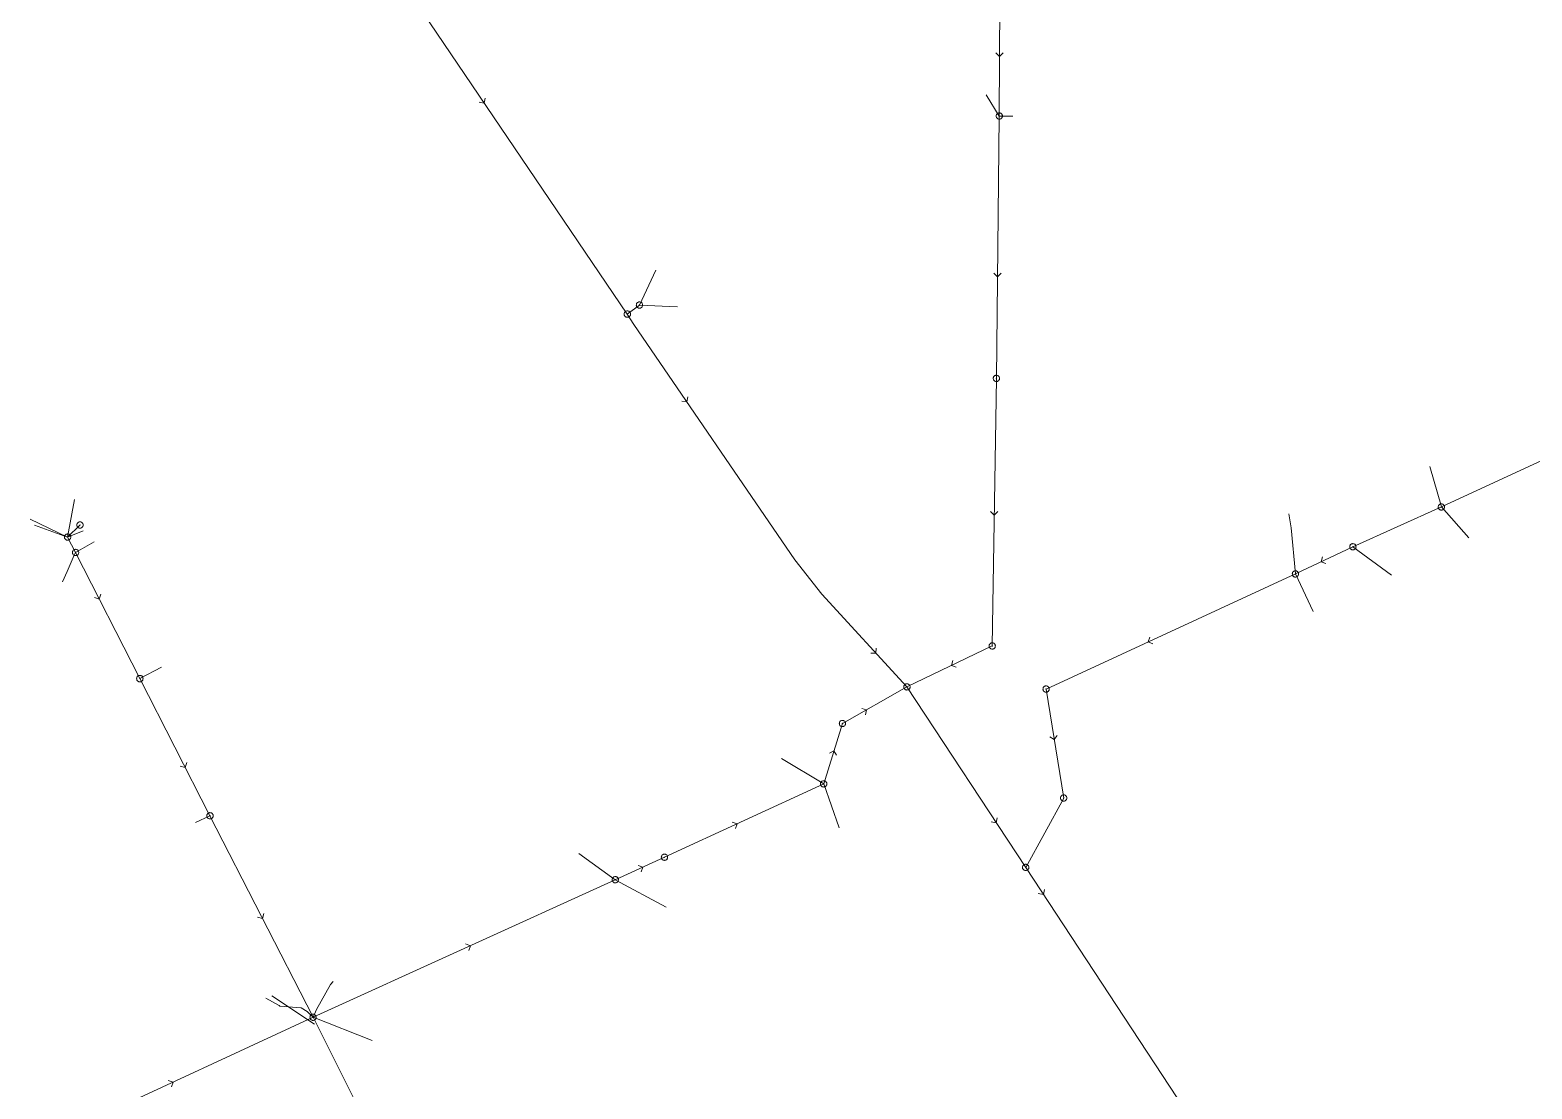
# Model space of a CAD drawing. Header units: metres. Extents: x 25504150 to 25508618, y 6694193 to 6702753.
# Drawn here: x 25504600.5 to 25504819.1, y 6698758.8 to 6698913 of the extents above; entities that cross this region are included whole.
import ezdxf

# ---------------------------------------------------------------- set-up
doc = ezdxf.new("R2010")
doc.units = ezdxf.units.M
for name, pattern in [('Sewer_node', [0]), ('Viemariputket', [0]), ('Viemarivarusteet', [0])]:
    doc.linetypes.add(name, pattern=pattern)
for name, color, linetype, lineweight in [('Sewer_node', 7, 'Sewer_node', 0), ('Viemariputket', 7, 'Viemariputket', 0), ('Viemarivarusteet', 7, 'Viemarivarusteet', 0)]:
    doc.layers.add(name, color=color, linetype=linetype, lineweight=lineweight)

msp = doc.modelspace()

# ---------------------------------------------------------------- linework, layer by layer
at = {"layer": 'Sewer_node', "color": 46, "linetype": 'Continuous', "true_color": 0x7f5f00, "flags": 128}
for points in [[(25504741.12, 6698909.64), (25504741.66, 6698909.12), (25504742.18, 6698909.65)], [(25504665.91, 6698902.48), (25504666.65, 6698902.34), (25504666.79, 6698903.07)], [(25504740.81, 6698877.55), (25504741.35, 6698877.03), (25504741.87, 6698877.55)], [(25504695.41, 6698858.94), (25504696.15, 6698858.82), (25504696.28, 6698859.55)], [(25504740.34, 6698842.85), (25504740.88, 6698842.33), (25504741.4, 6698842.85)], [(25504788.67, 6698836.26), (25504788.44, 6698835.54), (25504789.14, 6698835.31)], [(25504609.9, 6698830.33), (25504610.62, 6698830.12), (25504610.84, 6698830.83)], [(25504763.5, 6698824.58), (25504763.26, 6698823.87), (25504763.96, 6698823.62)], [(25504722.91, 6698822.26), (25504723.66, 6698822.25), (25504723.68, 6698822.99)], [(25504734.86, 6698821.15), (25504734.64, 6698820.44), (25504735.34, 6698820.2)], [(25504722.12, 6698813.28), (25504722.3, 6698814.01), (25504721.59, 6698814.19)], [(25504748.98, 6698810.08), (25504749.6, 6698809.66), (25504750.03, 6698810.26)], [(25504717.91, 6698807.37), (25504717.54, 6698808.02), (25504716.89, 6698807.67)], [(25504622.41, 6698805.81), (25504623.13, 6698805.6), (25504623.35, 6698806.31)], [(25504740.43, 6698797.69), (25504741.17, 6698797.56), (25504741.31, 6698798.28)], [(25504703.2, 6698796.69), (25504703.44, 6698797.4), (25504702.74, 6698797.65)], [(25504689.5, 6698790.38), (25504689.74, 6698791.09), (25504689.04, 6698791.34)], [(25504747.29, 6698787.26), (25504748.03, 6698787.12), (25504748.17, 6698787.85)], [(25504633.66, 6698783.82), (25504634.37, 6698783.61), (25504634.59, 6698784.32)], [(25504664.4, 6698778.94), (25504664.64, 6698779.65), (25504663.94, 6698779.9)], [(25504621.11, 6698759.08), (25504621.35, 6698759.79), (25504620.65, 6698760.03)]]:
    msp.add_lwpolyline(points, dxfattribs=at)
for points, elevation in [([(25504742.07, 6698900.45), (25504742.06, 6698900.52), (25504742.05, 6698900.59), (25504742.02, 6698900.66), (25504741.98, 6698900.72), (25504741.94, 6698900.78), (25504741.88, 6698900.82), (25504741.82, 6698900.86), (25504741.75, 6698900.89), (25504741.68, 6698900.9), (25504741.61, 6698900.91), (25504741.54, 6698900.9), (25504741.47, 6698900.89), (25504741.4, 6698900.86), (25504741.34, 6698900.82), (25504741.28, 6698900.78), (25504741.24, 6698900.72), (25504741.2, 6698900.66), (25504741.17, 6698900.59), (25504741.16, 6698900.52), (25504741.15, 6698900.45), (25504741.16, 6698900.38), (25504741.17, 6698900.31), (25504741.2, 6698900.24), (25504741.24, 6698900.18), (25504741.28, 6698900.12), (25504741.34, 6698900.08), (25504741.4, 6698900.04), (25504741.47, 6698900.01), (25504741.54, 6698900), (25504741.61, 6698899.99), (25504741.68, 6698900), (25504741.75, 6698900.01), (25504741.82, 6698900.04), (25504741.88, 6698900.08), (25504741.94, 6698900.12), (25504741.98, 6698900.18), (25504742.02, 6698900.24), (25504742.05, 6698900.31), (25504742.06, 6698900.38)], 43.02), ([(25504689.7, 6698872.93), (25504689.69, 6698873), (25504689.68, 6698873.07), (25504689.65, 6698873.14), (25504689.61, 6698873.2), (25504689.57, 6698873.26), (25504689.51, 6698873.3), (25504689.45, 6698873.34), (25504689.38, 6698873.37), (25504689.31, 6698873.38), (25504689.24, 6698873.39), (25504689.17, 6698873.38), (25504689.1, 6698873.37), (25504689.03, 6698873.34), (25504688.97, 6698873.3), (25504688.91, 6698873.26), (25504688.87, 6698873.2), (25504688.83, 6698873.14), (25504688.8, 6698873.07), (25504688.79, 6698873), (25504688.78, 6698872.93), (25504688.79, 6698872.86), (25504688.8, 6698872.79), (25504688.83, 6698872.72), (25504688.87, 6698872.66), (25504688.91, 6698872.6), (25504688.97, 6698872.56), (25504689.03, 6698872.52), (25504689.1, 6698872.49), (25504689.17, 6698872.48), (25504689.24, 6698872.47), (25504689.31, 6698872.48), (25504689.38, 6698872.49), (25504689.45, 6698872.52), (25504689.51, 6698872.56), (25504689.57, 6698872.6), (25504689.61, 6698872.66), (25504689.65, 6698872.72), (25504689.68, 6698872.79), (25504689.69, 6698872.86)], 40.26), ([(25504741.65, 6698862.25), (25504741.64, 6698862.32), (25504741.63, 6698862.39), (25504741.6, 6698862.46), (25504741.56, 6698862.52), (25504741.52, 6698862.58), (25504741.46, 6698862.62), (25504741.4, 6698862.66), (25504741.33, 6698862.69), (25504741.26, 6698862.7), (25504741.19, 6698862.71), (25504741.12, 6698862.7), (25504741.05, 6698862.69), (25504740.98, 6698862.66), (25504740.92, 6698862.62), (25504740.86, 6698862.58), (25504740.82, 6698862.52), (25504740.78, 6698862.46), (25504740.75, 6698862.39), (25504740.74, 6698862.32), (25504740.73, 6698862.25), (25504740.74, 6698862.18), (25504740.75, 6698862.11), (25504740.78, 6698862.04), (25504740.82, 6698861.98), (25504740.86, 6698861.92), (25504740.92, 6698861.88), (25504740.98, 6698861.84), (25504741.05, 6698861.81), (25504741.12, 6698861.8), (25504741.19, 6698861.79), (25504741.26, 6698861.8), (25504741.33, 6698861.81), (25504741.4, 6698861.84), (25504741.46, 6698861.88), (25504741.52, 6698861.92), (25504741.56, 6698861.98), (25504741.6, 6698862.04), (25504741.63, 6698862.11), (25504741.64, 6698862.18)], 41.54), ([(25504806.41, 6698843.53), (25504806.4, 6698843.6), (25504806.39, 6698843.67), (25504806.36, 6698843.74), (25504806.32, 6698843.8), (25504806.28, 6698843.86), (25504806.22, 6698843.9), (25504806.16, 6698843.94), (25504806.09, 6698843.97), (25504806.02, 6698843.98), (25504805.95, 6698843.99), (25504805.88, 6698843.98), (25504805.81, 6698843.97), (25504805.74, 6698843.94), (25504805.68, 6698843.9), (25504805.62, 6698843.86), (25504805.58, 6698843.8), (25504805.54, 6698843.74), (25504805.51, 6698843.67), (25504805.5, 6698843.6), (25504805.49, 6698843.53), (25504805.5, 6698843.46), (25504805.51, 6698843.39), (25504805.54, 6698843.32), (25504805.58, 6698843.26), (25504805.62, 6698843.2), (25504805.68, 6698843.16), (25504805.74, 6698843.12), (25504805.81, 6698843.09), (25504805.88, 6698843.08), (25504805.95, 6698843.07), (25504806.02, 6698843.08), (25504806.09, 6698843.09), (25504806.16, 6698843.12), (25504806.22, 6698843.16), (25504806.28, 6698843.2), (25504806.32, 6698843.26), (25504806.36, 6698843.32), (25504806.39, 6698843.39), (25504806.4, 6698843.46)], 42.23), ([(25504606.47, 6698839.14), (25504606.46, 6698839.21), (25504606.45, 6698839.28), (25504606.42, 6698839.35), (25504606.38, 6698839.41), (25504606.34, 6698839.47), (25504606.28, 6698839.51), (25504606.22, 6698839.55), (25504606.15, 6698839.58), (25504606.08, 6698839.59), (25504606.01, 6698839.6), (25504605.94, 6698839.59), (25504605.87, 6698839.58), (25504605.8, 6698839.55), (25504605.74, 6698839.51), (25504605.68, 6698839.47), (25504605.64, 6698839.41), (25504605.6, 6698839.35), (25504605.57, 6698839.28), (25504605.56, 6698839.21), (25504605.55, 6698839.14), (25504605.56, 6698839.07), (25504605.57, 6698839), (25504605.6, 6698838.93), (25504605.64, 6698838.87), (25504605.68, 6698838.81), (25504605.74, 6698838.77), (25504605.8, 6698838.73), (25504605.87, 6698838.7), (25504605.94, 6698838.69), (25504606.01, 6698838.68), (25504606.08, 6698838.69), (25504606.15, 6698838.7), (25504606.22, 6698838.73), (25504606.28, 6698838.77), (25504606.34, 6698838.81), (25504606.38, 6698838.87), (25504606.42, 6698838.93), (25504606.45, 6698839), (25504606.46, 6698839.07)], 41.95), ([(25504608.27, 6698840.9), (25504608.26, 6698840.97), (25504608.25, 6698841.04), (25504608.22, 6698841.11), (25504608.18, 6698841.17), (25504608.14, 6698841.23), (25504608.08, 6698841.27), (25504608.02, 6698841.31), (25504607.95, 6698841.34), (25504607.88, 6698841.35), (25504607.81, 6698841.36), (25504607.74, 6698841.35), (25504607.67, 6698841.34), (25504607.6, 6698841.31), (25504607.54, 6698841.27), (25504607.48, 6698841.23), (25504607.44, 6698841.17), (25504607.4, 6698841.11), (25504607.37, 6698841.04), (25504607.36, 6698840.97), (25504607.35, 6698840.9), (25504607.36, 6698840.83), (25504607.37, 6698840.76), (25504607.4, 6698840.69), (25504607.44, 6698840.63), (25504607.48, 6698840.57), (25504607.54, 6698840.53), (25504607.6, 6698840.49), (25504607.67, 6698840.46), (25504607.74, 6698840.45), (25504607.81, 6698840.44), (25504607.88, 6698840.45), (25504607.95, 6698840.46), (25504608.02, 6698840.49), (25504608.08, 6698840.53), (25504608.14, 6698840.57), (25504608.18, 6698840.63), (25504608.22, 6698840.69), (25504608.25, 6698840.76), (25504608.26, 6698840.83)], 41.9), ([(25504607.63, 6698836.9), (25504607.62, 6698836.97), (25504607.61, 6698837.04), (25504607.58, 6698837.11), (25504607.54, 6698837.17), (25504607.5, 6698837.23), (25504607.44, 6698837.27), (25504607.38, 6698837.31), (25504607.31, 6698837.34), (25504607.24, 6698837.35), (25504607.17, 6698837.36), (25504607.1, 6698837.35), (25504607.03, 6698837.34), (25504606.96, 6698837.31), (25504606.9, 6698837.27), (25504606.84, 6698837.23), (25504606.8, 6698837.17), (25504606.76, 6698837.11), (25504606.73, 6698837.04), (25504606.72, 6698836.97), (25504606.71, 6698836.9), (25504606.72, 6698836.83), (25504606.73, 6698836.76), (25504606.76, 6698836.69), (25504606.8, 6698836.63), (25504606.84, 6698836.57), (25504606.9, 6698836.53), (25504606.96, 6698836.49), (25504607.03, 6698836.46), (25504607.1, 6698836.45), (25504607.17, 6698836.44), (25504607.24, 6698836.45), (25504607.31, 6698836.46), (25504607.38, 6698836.49), (25504607.44, 6698836.53), (25504607.5, 6698836.57), (25504607.54, 6698836.63), (25504607.58, 6698836.69), (25504607.61, 6698836.76), (25504607.62, 6698836.83)], 41.96), ([(25504793.53, 6698837.73), (25504793.52, 6698837.8), (25504793.51, 6698837.87), (25504793.48, 6698837.94), (25504793.44, 6698838), (25504793.4, 6698838.06), (25504793.34, 6698838.1), (25504793.28, 6698838.14), (25504793.21, 6698838.17), (25504793.14, 6698838.18), (25504793.07, 6698838.19), (25504793, 6698838.18), (25504792.93, 6698838.17), (25504792.86, 6698838.14), (25504792.8, 6698838.1), (25504792.74, 6698838.06), (25504792.7, 6698838), (25504792.66, 6698837.94), (25504792.63, 6698837.87), (25504792.62, 6698837.8), (25504792.61, 6698837.73), (25504792.62, 6698837.66), (25504792.63, 6698837.59), (25504792.66, 6698837.52), (25504792.7, 6698837.46), (25504792.74, 6698837.4), (25504792.8, 6698837.36), (25504792.86, 6698837.32), (25504792.93, 6698837.29), (25504793, 6698837.28), (25504793.07, 6698837.27), (25504793.14, 6698837.28), (25504793.21, 6698837.29), (25504793.28, 6698837.32), (25504793.34, 6698837.36), (25504793.4, 6698837.4), (25504793.44, 6698837.46), (25504793.48, 6698837.52), (25504793.51, 6698837.59), (25504793.52, 6698837.66)], 41.71), ([(25504785.17, 6698833.78), (25504785.16, 6698833.85), (25504785.15, 6698833.92), (25504785.12, 6698833.99), (25504785.08, 6698834.05), (25504785.04, 6698834.11), (25504784.98, 6698834.15), (25504784.92, 6698834.19), (25504784.85, 6698834.22), (25504784.78, 6698834.23), (25504784.71, 6698834.24), (25504784.64, 6698834.23), (25504784.57, 6698834.22), (25504784.5, 6698834.19), (25504784.44, 6698834.15), (25504784.38, 6698834.11), (25504784.34, 6698834.05), (25504784.3, 6698833.99), (25504784.27, 6698833.92), (25504784.26, 6698833.85), (25504784.25, 6698833.78), (25504784.26, 6698833.71), (25504784.27, 6698833.64), (25504784.3, 6698833.57), (25504784.34, 6698833.51), (25504784.38, 6698833.45), (25504784.44, 6698833.41), (25504784.5, 6698833.37), (25504784.57, 6698833.34), (25504784.64, 6698833.33), (25504784.71, 6698833.32), (25504784.78, 6698833.33), (25504784.85, 6698833.34), (25504784.92, 6698833.37), (25504784.98, 6698833.41), (25504785.04, 6698833.45), (25504785.08, 6698833.51), (25504785.12, 6698833.57), (25504785.15, 6698833.64), (25504785.16, 6698833.71)], 41.45), ([(25504616.99, 6698818.54), (25504616.98, 6698818.61), (25504616.97, 6698818.69), (25504616.94, 6698818.75), (25504616.9, 6698818.82), (25504616.85, 6698818.87), (25504616.8, 6698818.92), (25504616.73, 6698818.96), (25504616.67, 6698818.99), (25504616.59, 6698819), (25504616.52, 6698819.01), (25504616.45, 6698819), (25504616.37, 6698818.99), (25504616.31, 6698818.96), (25504616.24, 6698818.92), (25504616.19, 6698818.87), (25504616.14, 6698818.82), (25504616.1, 6698818.75), (25504616.07, 6698818.69), (25504616.06, 6698818.61), (25504616.05, 6698818.54), (25504616.06, 6698818.47), (25504616.07, 6698818.39), (25504616.1, 6698818.33), (25504616.14, 6698818.26), (25504616.19, 6698818.21), (25504616.24, 6698818.16), (25504616.31, 6698818.12), (25504616.37, 6698818.09), (25504616.45, 6698818.08), (25504616.52, 6698818.07), (25504616.59, 6698818.08), (25504616.67, 6698818.09), (25504616.73, 6698818.12), (25504616.8, 6698818.16), (25504616.85, 6698818.21), (25504616.9, 6698818.26), (25504616.94, 6698818.33), (25504616.97, 6698818.39), (25504616.98, 6698818.47)], 41.68), ([(25504728.63, 6698817.33), (25504728.62, 6698817.4), (25504728.61, 6698817.47), (25504728.58, 6698817.54), (25504728.54, 6698817.6), (25504728.5, 6698817.66), (25504728.44, 6698817.7), (25504728.38, 6698817.74), (25504728.31, 6698817.77), (25504728.24, 6698817.78), (25504728.17, 6698817.79), (25504728.1, 6698817.78), (25504728.03, 6698817.77), (25504727.96, 6698817.74), (25504727.9, 6698817.7), (25504727.84, 6698817.66), (25504727.8, 6698817.6), (25504727.76, 6698817.54), (25504727.73, 6698817.47), (25504727.72, 6698817.4), (25504727.71, 6698817.33), (25504727.72, 6698817.26), (25504727.73, 6698817.19), (25504727.76, 6698817.12), (25504727.8, 6698817.06), (25504727.84, 6698817), (25504727.9, 6698816.96), (25504727.96, 6698816.92), (25504728.03, 6698816.89), (25504728.1, 6698816.88), (25504728.17, 6698816.87), (25504728.24, 6698816.88), (25504728.31, 6698816.89), (25504728.38, 6698816.92), (25504728.44, 6698816.96), (25504728.5, 6698817), (25504728.54, 6698817.06), (25504728.58, 6698817.12), (25504728.61, 6698817.19), (25504728.62, 6698817.26)], 38.05), ([(25504748.88, 6698817.01), (25504748.87, 6698817.08), (25504748.86, 6698817.15), (25504748.83, 6698817.22), (25504748.79, 6698817.28), (25504748.75, 6698817.34), (25504748.69, 6698817.38), (25504748.63, 6698817.42), (25504748.56, 6698817.45), (25504748.49, 6698817.46), (25504748.42, 6698817.47), (25504748.35, 6698817.46), (25504748.28, 6698817.45), (25504748.21, 6698817.42), (25504748.15, 6698817.38), (25504748.09, 6698817.34), (25504748.05, 6698817.28), (25504748.01, 6698817.22), (25504747.98, 6698817.15), (25504747.97, 6698817.08), (25504747.96, 6698817.01), (25504747.97, 6698816.94), (25504747.98, 6698816.87), (25504748.01, 6698816.8), (25504748.05, 6698816.74), (25504748.09, 6698816.68), (25504748.15, 6698816.64), (25504748.21, 6698816.6), (25504748.28, 6698816.57), (25504748.35, 6698816.56), (25504748.42, 6698816.55), (25504748.49, 6698816.56), (25504748.56, 6698816.57), (25504748.63, 6698816.6), (25504748.69, 6698816.64), (25504748.75, 6698816.68), (25504748.79, 6698816.74), (25504748.83, 6698816.8), (25504748.86, 6698816.87), (25504748.87, 6698816.94)], 40.88), ([(25504719.24, 6698812), (25504719.23, 6698812.07), (25504719.22, 6698812.14), (25504719.19, 6698812.21), (25504719.15, 6698812.27), (25504719.11, 6698812.33), (25504719.05, 6698812.37), (25504718.99, 6698812.41), (25504718.92, 6698812.44), (25504718.85, 6698812.45), (25504718.78, 6698812.46), (25504718.71, 6698812.45), (25504718.64, 6698812.44), (25504718.57, 6698812.41), (25504718.51, 6698812.37), (25504718.45, 6698812.33), (25504718.41, 6698812.27), (25504718.37, 6698812.21), (25504718.34, 6698812.14), (25504718.33, 6698812.07), (25504718.32, 6698812), (25504718.33, 6698811.93), (25504718.34, 6698811.86), (25504718.37, 6698811.79), (25504718.41, 6698811.73), (25504718.45, 6698811.67), (25504718.51, 6698811.63), (25504718.57, 6698811.59), (25504718.64, 6698811.56), (25504718.71, 6698811.55), (25504718.78, 6698811.54), (25504718.85, 6698811.55), (25504718.92, 6698811.56), (25504718.99, 6698811.59), (25504719.05, 6698811.63), (25504719.11, 6698811.67), (25504719.15, 6698811.73), (25504719.19, 6698811.79), (25504719.22, 6698811.86), (25504719.23, 6698811.93)], 40.77), ([(25504716.51, 6698803.21), (25504716.5, 6698803.28), (25504716.49, 6698803.35), (25504716.46, 6698803.42), (25504716.42, 6698803.48), (25504716.38, 6698803.54), (25504716.32, 6698803.58), (25504716.26, 6698803.62), (25504716.19, 6698803.65), (25504716.12, 6698803.66), (25504716.05, 6698803.67), (25504715.98, 6698803.66), (25504715.91, 6698803.65), (25504715.84, 6698803.62), (25504715.78, 6698803.58), (25504715.72, 6698803.54), (25504715.68, 6698803.48), (25504715.64, 6698803.42), (25504715.61, 6698803.35), (25504715.6, 6698803.28), (25504715.59, 6698803.21), (25504715.6, 6698803.14), (25504715.61, 6698803.07), (25504715.64, 6698803), (25504715.68, 6698802.94), (25504715.72, 6698802.88), (25504715.78, 6698802.84), (25504715.84, 6698802.8), (25504715.91, 6698802.77), (25504715.98, 6698802.76), (25504716.05, 6698802.75), (25504716.12, 6698802.76), (25504716.19, 6698802.77), (25504716.26, 6698802.8), (25504716.32, 6698802.84), (25504716.38, 6698802.88), (25504716.42, 6698802.94), (25504716.46, 6698803), (25504716.49, 6698803.07), (25504716.5, 6698803.14)], 41), ([(25504627.19, 6698798.56), (25504627.18, 6698798.63), (25504627.17, 6698798.7), (25504627.14, 6698798.77), (25504627.1, 6698798.83), (25504627.06, 6698798.89), (25504627, 6698798.93), (25504626.94, 6698798.97), (25504626.87, 6698799), (25504626.8, 6698799.01), (25504626.73, 6698799.02), (25504626.66, 6698799.01), (25504626.59, 6698799), (25504626.52, 6698798.97), (25504626.46, 6698798.93), (25504626.4, 6698798.89), (25504626.36, 6698798.83), (25504626.32, 6698798.77), (25504626.29, 6698798.7), (25504626.28, 6698798.63), (25504626.27, 6698798.56), (25504626.28, 6698798.49), (25504626.29, 6698798.42), (25504626.32, 6698798.35), (25504626.36, 6698798.29), (25504626.4, 6698798.23), (25504626.46, 6698798.19), (25504626.52, 6698798.15), (25504626.59, 6698798.12), (25504626.66, 6698798.11), (25504626.73, 6698798.1), (25504626.8, 6698798.11), (25504626.87, 6698798.12), (25504626.94, 6698798.15), (25504627, 6698798.19), (25504627.06, 6698798.23), (25504627.1, 6698798.29), (25504627.14, 6698798.35), (25504627.17, 6698798.42), (25504627.18, 6698798.49)], 41.4), ([(25504693.34, 6698792.53), (25504693.33, 6698792.6), (25504693.32, 6698792.67), (25504693.29, 6698792.74), (25504693.25, 6698792.8), (25504693.21, 6698792.86), (25504693.15, 6698792.9), (25504693.09, 6698792.94), (25504693.02, 6698792.97), (25504692.95, 6698792.98), (25504692.88, 6698792.99), (25504692.81, 6698792.98), (25504692.74, 6698792.97), (25504692.67, 6698792.94), (25504692.61, 6698792.9), (25504692.55, 6698792.86), (25504692.51, 6698792.8), (25504692.47, 6698792.74), (25504692.44, 6698792.67), (25504692.43, 6698792.6), (25504692.42, 6698792.53), (25504692.43, 6698792.46), (25504692.44, 6698792.39), (25504692.47, 6698792.32), (25504692.51, 6698792.26), (25504692.55, 6698792.2), (25504692.61, 6698792.16), (25504692.67, 6698792.12), (25504692.74, 6698792.09), (25504692.81, 6698792.08), (25504692.88, 6698792.07), (25504692.95, 6698792.08), (25504693.02, 6698792.09), (25504693.09, 6698792.12), (25504693.15, 6698792.16), (25504693.21, 6698792.2), (25504693.25, 6698792.26), (25504693.29, 6698792.32), (25504693.32, 6698792.39), (25504693.33, 6698792.46)], 41.28), ([(25504745.91, 6698791.05), (25504745.9, 6698791.12), (25504745.89, 6698791.19), (25504745.86, 6698791.26), (25504745.82, 6698791.32), (25504745.78, 6698791.38), (25504745.72, 6698791.42), (25504745.66, 6698791.46), (25504745.59, 6698791.49), (25504745.52, 6698791.5), (25504745.45, 6698791.51), (25504745.38, 6698791.5), (25504745.31, 6698791.49), (25504745.24, 6698791.46), (25504745.18, 6698791.42), (25504745.12, 6698791.38), (25504745.08, 6698791.32), (25504745.04, 6698791.26), (25504745.01, 6698791.19), (25504745, 6698791.12), (25504744.99, 6698791.05), (25504745, 6698790.98), (25504745.01, 6698790.91), (25504745.04, 6698790.84), (25504745.08, 6698790.78), (25504745.12, 6698790.72), (25504745.18, 6698790.68), (25504745.24, 6698790.64), (25504745.31, 6698790.61), (25504745.38, 6698790.6), (25504745.45, 6698790.59), (25504745.52, 6698790.6), (25504745.59, 6698790.61), (25504745.66, 6698790.64), (25504745.72, 6698790.68), (25504745.78, 6698790.72), (25504745.82, 6698790.78), (25504745.86, 6698790.84), (25504745.89, 6698790.91), (25504745.9, 6698790.98)], 30.81), ([(25504686.18, 6698789.25), (25504686.17, 6698789.32), (25504686.16, 6698789.39), (25504686.13, 6698789.46), (25504686.09, 6698789.52), (25504686.05, 6698789.58), (25504685.99, 6698789.62), (25504685.93, 6698789.66), (25504685.86, 6698789.69), (25504685.79, 6698789.7), (25504685.72, 6698789.71), (25504685.65, 6698789.7), (25504685.58, 6698789.69), (25504685.51, 6698789.66), (25504685.45, 6698789.62), (25504685.39, 6698789.58), (25504685.35, 6698789.52), (25504685.31, 6698789.46), (25504685.28, 6698789.39), (25504685.27, 6698789.32), (25504685.26, 6698789.25), (25504685.27, 6698789.18), (25504685.28, 6698789.11), (25504685.31, 6698789.04), (25504685.35, 6698788.98), (25504685.39, 6698788.92), (25504685.45, 6698788.88), (25504685.51, 6698788.84), (25504685.58, 6698788.81), (25504685.65, 6698788.8), (25504685.72, 6698788.79), (25504685.79, 6698788.8), (25504685.86, 6698788.81), (25504685.93, 6698788.84), (25504685.99, 6698788.88), (25504686.05, 6698788.92), (25504686.09, 6698788.98), (25504686.13, 6698789.04), (25504686.16, 6698789.11), (25504686.17, 6698789.18)], 41.35), ([(25504642.2, 6698769.22), (25504642.19, 6698769.29), (25504642.18, 6698769.36), (25504642.15, 6698769.43), (25504642.11, 6698769.49), (25504642.07, 6698769.55), (25504642.01, 6698769.59), (25504641.95, 6698769.63), (25504641.88, 6698769.66), (25504641.81, 6698769.67), (25504641.74, 6698769.68), (25504641.67, 6698769.67), (25504641.6, 6698769.66), (25504641.53, 6698769.63), (25504641.47, 6698769.59), (25504641.41, 6698769.55), (25504641.37, 6698769.49), (25504641.33, 6698769.43), (25504641.3, 6698769.36), (25504641.29, 6698769.29), (25504641.28, 6698769.22), (25504641.29, 6698769.15), (25504641.3, 6698769.08), (25504641.33, 6698769.01), (25504641.37, 6698768.95), (25504641.41, 6698768.89), (25504641.47, 6698768.85), (25504641.53, 6698768.81), (25504641.6, 6698768.78), (25504641.67, 6698768.77), (25504641.74, 6698768.76), (25504641.81, 6698768.77), (25504641.88, 6698768.78), (25504641.95, 6698768.81), (25504642.01, 6698768.85), (25504642.07, 6698768.89), (25504642.11, 6698768.95), (25504642.15, 6698769.01), (25504642.18, 6698769.08), (25504642.19, 6698769.15)], 41.62)]:
    msp.add_lwpolyline(points, close=True, dxfattribs=dict(at, elevation=elevation))
for points in [[(25504687.94, 6698871.61), (25504687.93, 6698871.68), (25504687.92, 6698871.76), (25504687.89, 6698871.82), (25504687.85, 6698871.89), (25504687.8, 6698871.94), (25504687.75, 6698871.99), (25504687.68, 6698872.03), (25504687.62, 6698872.06), (25504687.54, 6698872.07), (25504687.47, 6698872.08), (25504687.4, 6698872.07), (25504687.32, 6698872.06), (25504687.26, 6698872.03), (25504687.19, 6698871.99), (25504687.14, 6698871.94), (25504687.09, 6698871.89), (25504687.05, 6698871.82), (25504687.02, 6698871.76), (25504687.01, 6698871.68), (25504687, 6698871.61), (25504687.01, 6698871.54), (25504687.02, 6698871.46), (25504687.05, 6698871.4), (25504687.09, 6698871.33), (25504687.14, 6698871.28), (25504687.19, 6698871.23), (25504687.26, 6698871.19), (25504687.32, 6698871.16), (25504687.4, 6698871.15), (25504687.47, 6698871.14), (25504687.54, 6698871.15), (25504687.62, 6698871.16), (25504687.68, 6698871.19), (25504687.75, 6698871.23), (25504687.8, 6698871.28), (25504687.85, 6698871.33), (25504687.89, 6698871.4), (25504687.92, 6698871.46), (25504687.93, 6698871.54)], [(25504741.04, 6698823.29), (25504741.03, 6698823.36), (25504741.02, 6698823.43), (25504740.99, 6698823.5), (25504740.95, 6698823.56), (25504740.91, 6698823.62), (25504740.85, 6698823.66), (25504740.79, 6698823.7), (25504740.72, 6698823.73), (25504740.65, 6698823.74), (25504740.58, 6698823.75), (25504740.51, 6698823.74), (25504740.44, 6698823.73), (25504740.37, 6698823.7), (25504740.31, 6698823.66), (25504740.25, 6698823.62), (25504740.21, 6698823.56), (25504740.17, 6698823.5), (25504740.14, 6698823.43), (25504740.13, 6698823.36), (25504740.12, 6698823.29), (25504740.13, 6698823.22), (25504740.14, 6698823.15), (25504740.17, 6698823.08), (25504740.21, 6698823.02), (25504740.25, 6698822.96), (25504740.31, 6698822.92), (25504740.37, 6698822.88), (25504740.44, 6698822.85), (25504740.51, 6698822.84), (25504740.58, 6698822.83), (25504740.65, 6698822.84), (25504740.72, 6698822.85), (25504740.79, 6698822.88), (25504740.85, 6698822.92), (25504740.91, 6698822.96), (25504740.95, 6698823.02), (25504740.99, 6698823.08), (25504741.02, 6698823.15), (25504741.03, 6698823.22)], [(25504751.44, 6698801.15), (25504751.43, 6698801.22), (25504751.42, 6698801.29), (25504751.39, 6698801.36), (25504751.35, 6698801.42), (25504751.31, 6698801.48), (25504751.25, 6698801.52), (25504751.19, 6698801.56), (25504751.12, 6698801.59), (25504751.05, 6698801.6), (25504750.98, 6698801.61), (25504750.91, 6698801.6), (25504750.84, 6698801.59), (25504750.77, 6698801.56), (25504750.71, 6698801.52), (25504750.65, 6698801.48), (25504750.61, 6698801.42), (25504750.57, 6698801.36), (25504750.54, 6698801.29), (25504750.53, 6698801.22), (25504750.52, 6698801.15), (25504750.53, 6698801.08), (25504750.54, 6698801.01), (25504750.57, 6698800.94), (25504750.61, 6698800.88), (25504750.65, 6698800.82), (25504750.71, 6698800.78), (25504750.77, 6698800.74), (25504750.84, 6698800.71), (25504750.91, 6698800.7), (25504750.98, 6698800.69), (25504751.05, 6698800.7), (25504751.12, 6698800.71), (25504751.19, 6698800.74), (25504751.25, 6698800.78), (25504751.31, 6698800.82), (25504751.35, 6698800.88), (25504751.39, 6698800.94), (25504751.42, 6698801.01), (25504751.43, 6698801.08)]]:
    msp.add_lwpolyline(points, close=True, dxfattribs=at)
at = {"layer": 'Viemariputket', "color": 1, "linetype": 'Continuous', "lineweight": 15}
for p, q in [((25504741.61, 6698900.45, 40.83), (25504741.71, 6698917.17, 41.49)), ((25504741.61, 6698900.45, 40.93), (25504739.71, 6698903.56, 41.47)), ((25504741.19, 6698862.25, 39.29), (25504741.61, 6698900.45, 40.83)), ((25504741.61, 6698900.45, 40.93), (25504743.57, 6698900.43, 41.32)), ((25504689.24, 6698872.93, 38.83), (25504691.64, 6698878.03)), ((25504687.47, 6698871.61), (25504689.24, 6698872.93, 38.48)), ((25504689.24, 6698872.93, 38.89), (25504694.75, 6698872.67)), ((25504740.58, 6698823.29, 38.98), (25504741.19, 6698862.25, 39.29)), ((25504805.95, 6698843.53, 39.73), (25504831.23, 6698855.27, 40.91)), ((25504804.26, 6698849.42, 40.5), (25504805.95, 6698843.53, 39.78)), ((25504606.01, 6698839.14, 40.05), (25504607.02, 6698844.62, 40.27)), ((25504606.01, 6698839.14, 40.05), (25504600.54, 6698841.74, 40.41)), ((25504793.07, 6698837.73, 39.58), (25504805.95, 6698843.53, 39.73)), ((25504805.95, 6698843.53, 39.87), (25504809.94, 6698839.02, 39.97)), ((25504606.01, 6698839.14, 39.97), (25504601.17, 6698840.88, 40.13)), ((25504606.01, 6698839.14, 40.05), (25504607.81, 6698840.9, 40.14)), ((25504606.01, 6698839.14, 39.97), (25504608.28, 6698840.04, 40.08)), ((25504606.01, 6698839.14, 39.93), (25504607.17, 6698836.9, 39.96)), ((25504607.17, 6698836.9, 40.08), (25504609.87, 6698838.46, 40.15)), ((25504793.07, 6698837.73, 39.57), (25504784.71, 6698833.78, 39.49)), ((25504798.67, 6698833.59, 41.86), (25504793.07, 6698837.73, 39.78)), ((25504616.52, 6698818.54, 39.67), (25504607.17, 6698836.9, 39.92)), ((25504748.42, 6698817.01, 38.92), (25504784.71, 6698833.78, 39.47)), ((25504784.71, 6698833.78, 39.69), (25504787.28, 6698828.3, 29.76)), ((25504740.58, 6698823.29, 38.98), (25504728.17, 6698817.33, 37.89)), ((25504616.52, 6698818.54), (25504619.67, 6698820.22)), ((25504616.52, 6698818.54, 0.32), (25504626.73, 6698798.56, 39.5)), ((25504728.17, 6698817.33), (25504718.78, 6698812)), ((25504745.45, 6698791.05, 30.56), (25504728.17, 6698817.33, 38.22)), ((25504748.42, 6698817.01, 38.92), (25504750.98, 6698801.15, 38.85)), ((25504718.78, 6698812, 38.11), (25504716.05, 6698803.21, 38.51)), ((25504709.93, 6698806.9, 38.76), (25504716.05, 6698803.21, 38.63)), ((25504716.05, 6698803.21, 38.52), (25504692.88, 6698792.53, 38.78)), ((25504718.3, 6698796.81, 38.88), (25504716.05, 6698803.21, 38.64)), ((25504750.98, 6698801.15, 37.81), (25504745.45, 6698791.05, 30.56)), ((25504626.73, 6698798.56), (25504624.61, 6698797.57)), ((25504626.73, 6698798.56, 39.5), (25504641.74, 6698769.22, 39.2)), ((25504680.4, 6698793.07, 38.98), (25504685.72, 6698789.25, 38.93)), ((25504685.72, 6698789.25, 38.8), (25504692.88, 6698792.53, 38.78)), ((25504685.72, 6698789.25, 38.86), (25504641.74, 6698769.22, 39.11)), ((25504693.12, 6698785.26, 39.11), (25504685.72, 6698789.25, 38.94)), ((25504813.74, 6698687.2, 0.32), (25504745.45, 6698791.05, 30.56)), ((25504602.62, 6698751.13, 40.48), (25504641.74, 6698769.22, 39.2)), ((25504662.05, 6698728.67, 39.38), (25504641.74, 6698769.22, 39.24)), ((25504641.74, 6698769.22, 39.52), (25504650.34, 6698765.82, 40.13))]:
    msp.add_line(p, q, dxfattribs=at)
at = {"layer": 'Viemariputket', "color": 251, "linetype": 'Continuous', "lineweight": 15, "true_color": 0x595959}
msp.add_line((25504641.92, 6698768.21, 39.9), (25504635.72, 6698772.35, 39.97), dxfattribs=at)
at = {"layer": 'Viemariputket', "color": 1, "linetype": 'Continuous', "lineweight": 15, "flags": 128}
for points in [[(25504687.44, 6698871.59), (25504658.74, 6698914.04), (25504655.54, 6698918.66)], [(25504728.17, 6698817.33), (25504715.77, 6698830.85), (25504711.84, 6698835.84), (25504688.44, 6698870.11), (25504687.44, 6698871.59)]]:
    msp.add_lwpolyline(points, dxfattribs=at)
at = {"layer": 'Viemariputket', "color": 1, "linetype": 'Continuous', "lineweight": 15}
for points in [[(25504783.74, 6698842.55, 41.34), (25504784.08, 6698840.5, 39.69), (25504784.71, 6698833.78, 39.51)], [(25504607.17, 6698836.9, 40.08), (25504606.98, 6698836.49, 0), (25504605.92, 6698834.14, 0), (25504605.27, 6698832.61, 40.53)], [(25504644.67, 6698774.42, 39.82), (25504644.28, 6698774.01, 39.56), (25504642.22, 6698770.37, 39.48), (25504641.74, 6698769.22, 39.45)], [(25504641.74, 6698769.22, 39.47), (25504640.87, 6698770.07, 39.5), (25504639.99, 6698770.61, 39.73), (25504636.9, 6698770.86, 40.1), (25504636.79, 6698770.92, 40.12), (25504634.87, 6698772, 40.13)]]:
    msp.add_polyline3d(points, dxfattribs=at)
at = {"layer": 'Viemarivarusteet', "color": 1}
for p in [(25504741.61, 6698900.45, 43.02), (25504689.24, 6698872.93, 40.26), (25504687.47, 6698871.61), (25504741.19, 6698862.25, 41.54), (25504805.95, 6698843.53, 42.23), (25504607.81, 6698840.9, 41.9), (25504606.01, 6698839.14, 41.95), (25504793.07, 6698837.73, 41.71), (25504607.17, 6698836.9, 41.96), (25504784.71, 6698833.78, 41.45), (25504740.58, 6698823.29), (25504616.52, 6698818.54, 41.68), (25504728.17, 6698817.33, 38.05), (25504748.42, 6698817.01, 40.88), (25504718.78, 6698812, 40.77), (25504716.05, 6698803.21, 41), (25504750.98, 6698801.15), (25504626.73, 6698798.56, 41.4), (25504692.88, 6698792.53, 41.28), (25504685.72, 6698789.25, 41.35), (25504745.45, 6698791.05, 30.81), (25504641.74, 6698769.22, 41.62)]:
    msp.add_point(p, dxfattribs=at)

doc.saveas('drawing.dxf')
